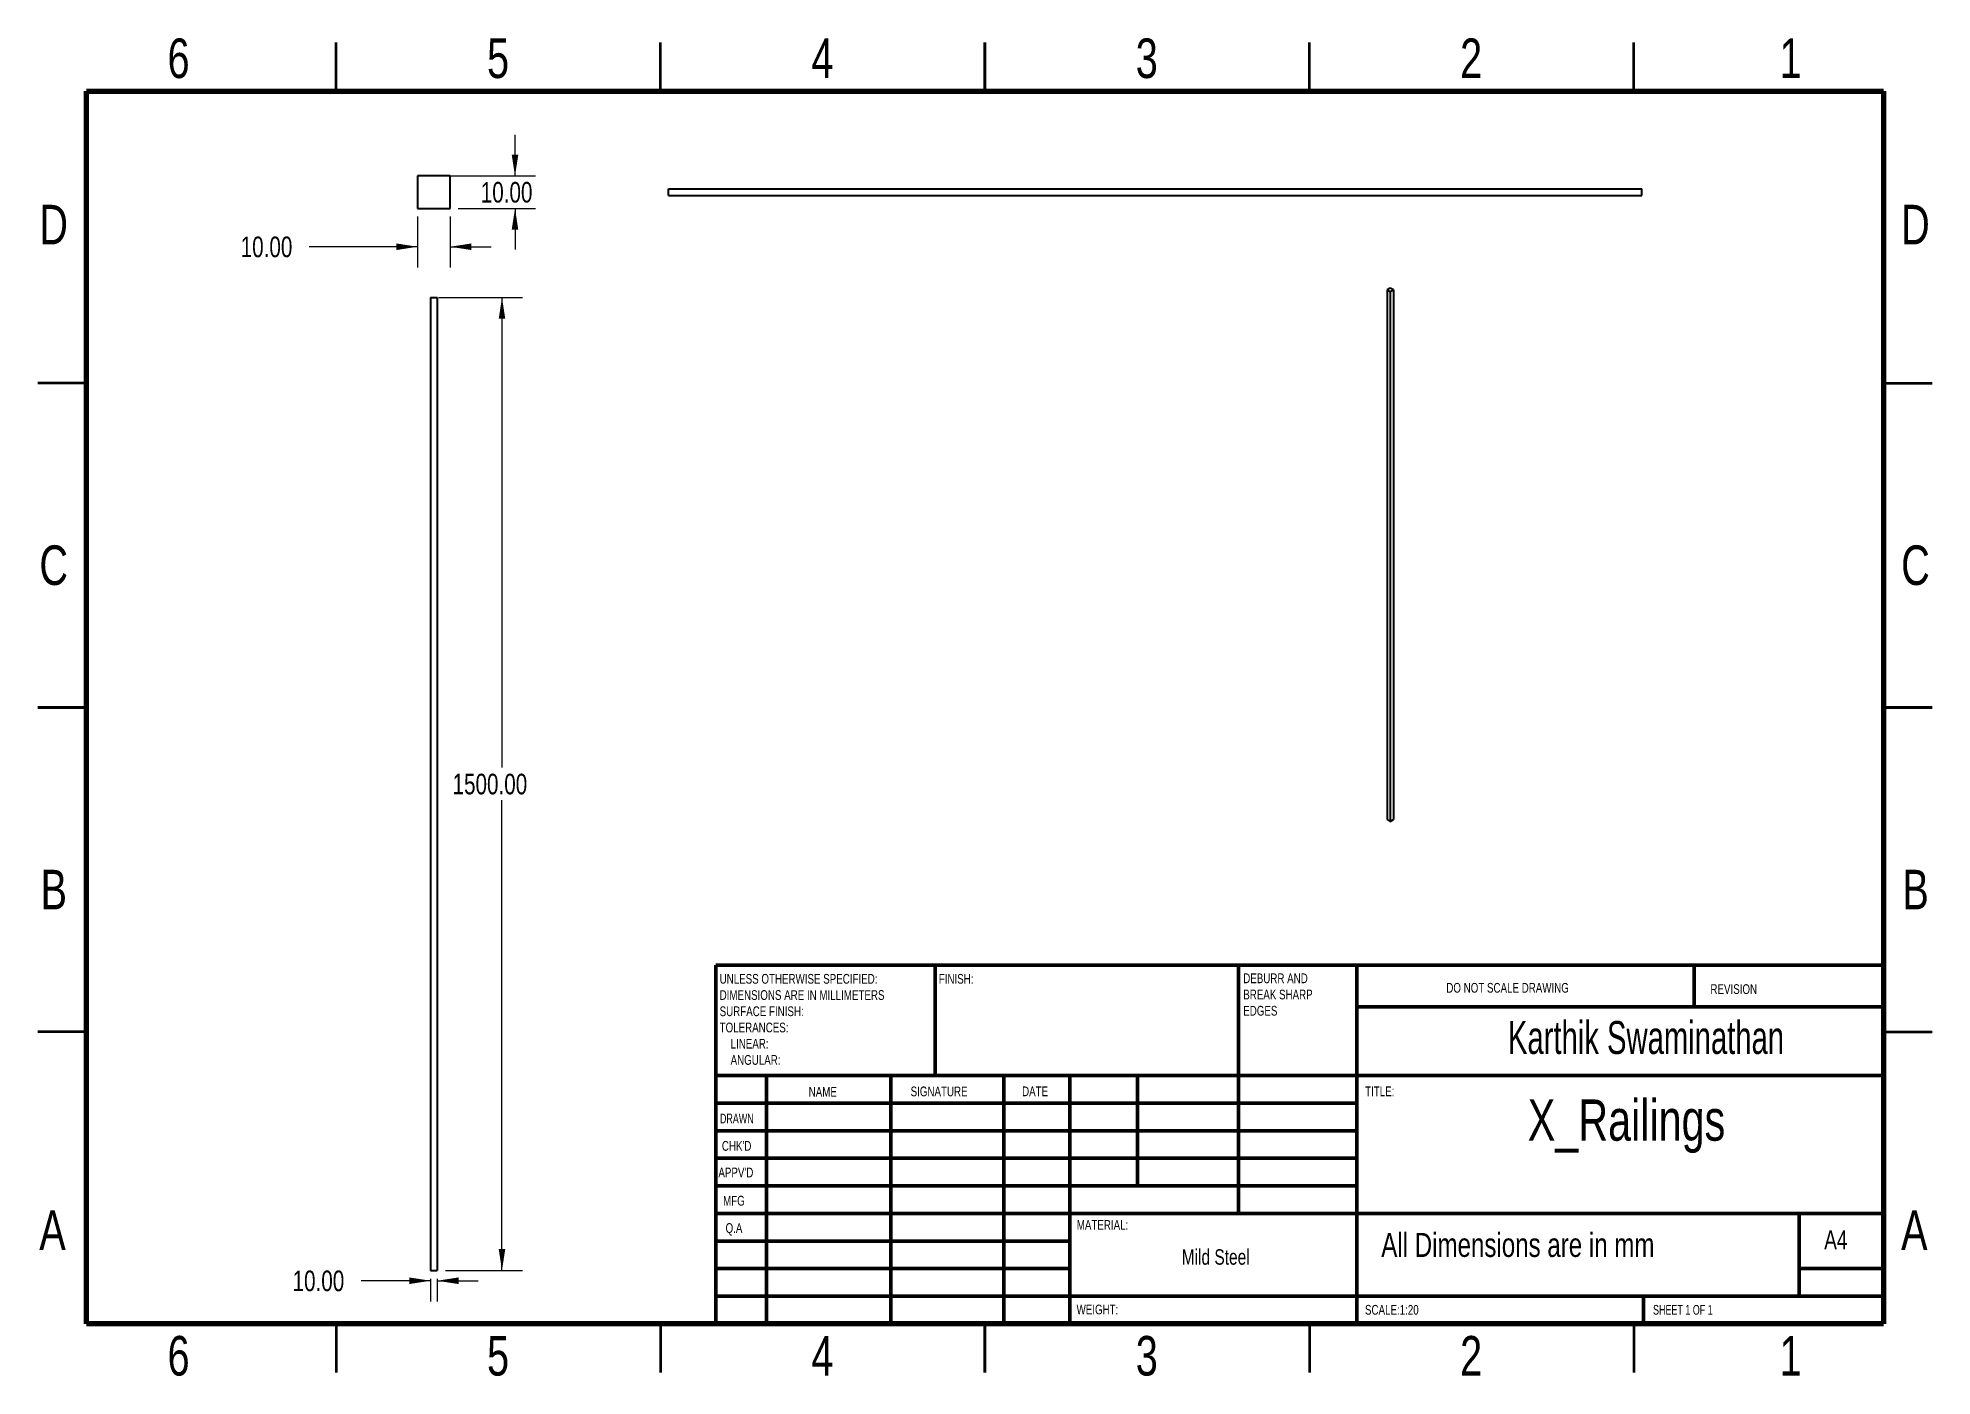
# Model space of a CAD drawing. Header units: millimetres. Extents: x 2 to 294, y 2 to 208.
import ezdxf

# ---------------------------------------------------------------- set-up
doc = ezdxf.new("R2010")
doc.units = ezdxf.units.MM
doc.styles.add('SLDTEXTSTYLE0', font='TXT', dxfattribs={"width": 0.75})
doc.styles.add('SLDTEXTSTYLE1', font='TXT', dxfattribs={"width": 0.686449})
doc.styles.add('SLDTEXTSTYLE2', font='TXT', dxfattribs={"width": 0.6875})
doc.styles.add('SLDTEXTSTYLE3', font='TXT', dxfattribs={"width": 0.663})
doc.dimstyles.new('SLDDIMSTYLE0', dxfattribs={"dimtxt": 3.175, "dimasz": 3.302, "dimexe": 0, "dimexo": 0.0625, "dimgap": 0.79375, "dimtad": 0, "dimtih": 1, "dimtoh": 1, "dimlfac": 2, "dimrnd": 1e-09, "dimzin": 4, "dimdsep": 46, "dimtxsty": 'SLDTEXTSTYLE0', "dimsah": 1, "dimcen": 0.09, "dimadec": 0, "dimazin": 1, "dimtfac": 1, "dimtmove": 0, "dimatfit": 0, "dimfxl": 0, "dimfrac": 2, "dimtolj": 1, "dimtzin": 12, "dimarcsym": 0})
doc.dimstyles.new('SLDDIMSTYLE1', dxfattribs={"dimtxt": 3.175, "dimasz": 3.302, "dimexe": 0, "dimexo": 0.0625, "dimgap": 0.79375, "dimtad": 0, "dimtih": 1, "dimtoh": 1, "dimlfac": 10, "dimrnd": 1e-09, "dimzin": 4, "dimdsep": 46, "dimtxsty": 'SLDTEXTSTYLE0', "dimsah": 1, "dimcen": 0.09, "dimadec": 0, "dimazin": 1, "dimtfac": 1, "dimtmove": 0, "dimatfit": 0, "dimfxl": 0, "dimfrac": 2, "dimtolj": 1, "dimtzin": 12, "dimarcsym": 0})
doc.dimstyles.new('SLDDIMSTYLE2', dxfattribs={"dimtxt": 3.175, "dimasz": 3.302, "dimexe": 0, "dimexo": 0.0625, "dimgap": 0.79375, "dimtad": 0, "dimtih": 1, "dimtoh": 1, "dimlfac": 10, "dimrnd": 1e-09, "dimzin": 4, "dimdsep": 46, "dimtxsty": 'SLDTEXTSTYLE0', "dimsah": 1, "dimcen": 0.09, "dimadec": 0, "dimazin": 1, "dimtfac": 1, "dimtofl": 0, "dimtmove": 0, "dimatfit": 3, "dimfxl": 0, "dimfrac": 2, "dimtolj": 1, "dimtzin": 12, "dimarcsym": 0})

# ---------------------------------------------------------------- blocks, each defined once
blk = doc.blocks.new('SW_NOTE_0')
at = {"color": 0, "linetype": 'Continuous', "lineweight": 0, "char_height": 1.5, "attachment_point": 1, "style": 'SLDTEXTSTYLE0'}
for s, insert in [('UNLESS OTHERWISE SPECIFIED:', (0, 1.93)), ('DIMENSIONS ARE IN MILLIMETERS', (0, -0.57)), ('TOLERANCES:', (0, -5.57)), ('SURFACE FINISH:', (0, -3.07)), ('LINEAR:', (1.69, -8.07)), ('ANGULAR:', (1.69, -10.57))]:
    blk.add_mtext(s, dxfattribs=dict(at, insert=insert))
blk = doc.blocks.new('SW_NOTE_0_1')
at = {"color": 0, "linetype": 'Continuous', "lineweight": 0, "char_height": 1.5, "attachment_point": 1, "style": 'SLDTEXTSTYLE0'}
for s, insert in [('DEBURR AND', (0, 1.93)), ('BREAK SHARP', (0, -0.57)), ('EDGES', (0, -3.07))]:
    blk.add_mtext(s, dxfattribs=dict(at, insert=insert))
blk = doc.blocks.new('_D')
at = {"color": 7, "linetype": 'Continuous', "lineweight": 0}
for p, q in [((61.04, 180.65), (61.04, 172.83)), ((66.04, 180.65), (66.04, 172.83)), ((61.04, 176.01), (44.32, 176.01)), ((66.04, 176.01), (72.39, 176.01))]:
    blk.add_line(p, q, dxfattribs=at)
at = {"color": 7, "linetype": 'Continuous', "lineweight": 18}
for points in [[(61.04, 176.01), (57.74, 176.52), (57.74, 175.5)], [(66.04, 176.01), (69.34, 175.5), (69.34, 176.52)]]:
    blk.add_solid(points, dxfattribs=at)
at = {"color": 7, "linetype": 'Continuous', "lineweight": 18, "insert": (33.76, 177.58), "char_height": 3.175, "attachment_point": 1, "style": 'SLDTEXTSTYLE0'}
blk.add_mtext('10.00', dxfattribs=at)
blk = doc.blocks.new('_D_1')
at = {"color": 7, "linetype": 'Continuous', "lineweight": 0}
for p, q in [((76.05, 186.92), (76.05, 193.27)), ((62.31, 186.92), (79.22, 186.92)), ((67.31, 181.92), (79.22, 181.92)), ((76.05, 181.92), (76.05, 175.57))]:
    blk.add_line(p, q, dxfattribs=at)
at = {"color": 7, "linetype": 'Continuous', "lineweight": 18}
for points in [[(76.05, 186.92), (76.56, 190.22), (75.54, 190.22)], [(76.05, 181.92), (75.54, 178.62), (76.56, 178.62)]]:
    blk.add_solid(points, dxfattribs=at)
at = {"color": 7, "linetype": 'Continuous', "lineweight": 18, "insert": (70.77, 186), "char_height": 3.175, "attachment_point": 1, "style": 'SLDTEXTSTYLE0'}
blk.add_mtext('10.00', dxfattribs=at)
blk = doc.blocks.new('_D_2')
at = {"color": 7, "linetype": 'Continuous', "lineweight": 0}
for p, q in [((63.04, 16.63), (52.32, 16.63)), ((63.04, 16.94), (63.04, 13.45)), ((64.04, 16.94), (64.04, 13.45)), ((64.04, 16.63), (70.39, 16.63))]:
    blk.add_line(p, q, dxfattribs=at)
at = {"color": 7, "linetype": 'Continuous', "lineweight": 18}
for points in [[(63.04, 16.63), (59.74, 17.14), (59.74, 16.12)], [(64.04, 16.63), (67.34, 16.12), (67.34, 17.14)]]:
    blk.add_solid(points, dxfattribs=at)
at = {"color": 7, "linetype": 'Continuous', "lineweight": 18, "insert": (41.76, 18.2), "char_height": 3.175, "attachment_point": 1, "style": 'SLDTEXTSTYLE0'}
blk.add_mtext('10.00', dxfattribs=at)
blk = doc.blocks.new('_D_3')
at = {"color": 7, "linetype": 'Continuous', "lineweight": 0}
for p, q in [((64.31, 168.21), (77.22, 168.21)), ((74.04, 168.21), (74.04, 95.73)), ((74.04, 18.21), (74.04, 90.69)), ((65.31, 18.21), (77.22, 18.21))]:
    blk.add_line(p, q, dxfattribs=at)
at = {"color": 7, "linetype": 'Continuous', "lineweight": 18}
for points in [[(74.04, 168.21), (73.54, 164.9), (74.55, 164.9)], [(74.04, 18.21), (74.55, 21.51), (73.54, 21.51)]]:
    blk.add_solid(points, dxfattribs=at)
at = {"color": 7, "linetype": 'Continuous', "lineweight": 18, "insert": (66.42, 94.78), "char_height": 3.175, "attachment_point": 1, "style": 'SLDTEXTSTYLE0'}
blk.add_mtext('1500.00', dxfattribs=at)

msp = doc.modelspace()

# ---------------------------------------------------------------- linework, layer by layer
at = {"color": 7, "linetype": 'Continuous', "lineweight": 35}
for p, q in [((48.5, 200), (48.5, 207.5)), ((98.5, 200), (98.5, 207.5)), ((148.5, 207.5), (148.5, 200)), ((148.5, 200), (148.5, 207.5)), ((198.5, 200), (198.5, 207.5)), ((248.5, 200), (248.5, 207.5)), ((10, 155), (2.5, 155)), ((287, 155), (294.5, 155)), ((2.5, 105), (10, 105)), ((10, 105), (2.5, 105)), ((294.5, 105), (287, 105)), ((287, 105), (294.5, 105)), ((10, 55), (2.5, 55)), ((287, 55), (294.5, 55)), ((48.5, 10), (48.5, 2.5)), ((98.5, 10), (98.5, 2.5)), ((148.5, 2.5), (148.5, 10)), ((148.5, 10), (148.5, 2.5)), ((198.5, 10), (198.5, 2.5)), ((248.5, 10), (248.5, 2.5))]:
    msp.add_line(p, q, dxfattribs=at)
at = {"color": 7, "linetype": 'Continuous', "lineweight": 70}
for p, q in [((10, 10), (10, 200)), ((10, 200), (287, 200)), ((287, 200), (287, 10)), ((287, 10), (10, 10))]:
    msp.add_line(p, q, dxfattribs=at)
at = {"color": 7, "linetype": 'Continuous', "lineweight": 25}
for p, q in [((61.042, 186.9225), (61.042, 181.9225)), ((66.042, 186.9225), (61.042, 186.9225)), ((66.042, 181.9225), (66.042, 186.9225)), ((99.7335, 183.9225), (99.7335, 184.9225)), ((99.7335, 184.9225), (249.7335, 184.9225)), ((249.7335, 183.9225), (249.7335, 184.9225)), ((61.042, 181.9225), (66.042, 181.9225)), ((99.7335, 183.9225), (249.7335, 183.9225)), ((210.9745, 169.6386), (210.5031, 169.3665)), ((210.5031, 169.3665), (210.9745, 169.0944)), ((210.5031, 169.3665), (210.5031, 87.7124)), ((211.446, 169.3665), (210.9745, 169.6386)), ((210.9745, 169.0944), (211.446, 169.3665)), ((211.446, 169.3665), (211.446, 87.7124)), ((63.042, 168.207), (63.042, 18.207)), ((63.042, 168.207), (64.042, 168.207)), ((64.042, 168.207), (64.042, 18.207)), ((210.9745, 169.0944), (210.9745, 87.4403)), ((210.5031, 87.7124), (210.9745, 87.4403)), ((210.9745, 87.4403), (211.446, 87.7124)), ((63.042, 18.207), (64.042, 18.207))]:
    msp.add_line(p, q, dxfattribs=at)
at = {"color": 7, "linetype": 'Continuous', "lineweight": 50}
for p, q in [((107, 65.25), (287, 65.25)), ((107, 65.25), (107, 10)), ((140.8, 48.25), (140.8, 65.25)), ((187.6, 65.25), (187.6, 27)), ((205.8, 65.25), (205.8, 10)), ((257.8, 58.875), (257.8, 65.25)), ((287, 58.875), (205.8, 58.875)), ((287, 48.25), (107, 48.25)), ((114.8, 48.25), (114.8, 10)), ((133.991, 48.25), (133.991, 10)), ((151.3989, 48.25), (151.3989, 10)), ((161.6, 10), (161.6, 48.25)), ((172, 31.25), (172, 48.25)), ((205.8, 44), (107, 44)), ((205.8, 39.75), (107, 39.75)), ((205.8, 35.5), (107, 35.5)), ((205.8, 31.25), (107, 31.25)), ((161.6, 27), (107, 27)), ((161.6, 27), (287, 27)), ((274, 14.25), (274, 27)), ((161.6, 22.7499), (107, 22.7499)), ((161.6, 18.5), (107, 18.5)), ((287, 18.5), (274, 18.5)), ((107, 14.25), (287, 14.25)), ((250, 10), (250, 14.25))]:
    msp.add_line(p, q, dxfattribs=at)

# ---------------------------------------------------------------- block references
at = {"color": 7, "linetype": 'Continuous', "lineweight": 0}
for name, p in [('SW_NOTE_0', (107.5937, 61.9874)), ('SW_NOTE_0_1', (188.3092, 62.0695))]:
    msp.add_blockref(name, p, dxfattribs=at)

# ---------------------------------------------------------------- texts
for s, insert, char_height, attachment_point, style in [('6', (24.1886, 208.1137), 6.096, 2, 'SLDTEXTSTYLE0'), ('5', (73.4386, 208.1137), 6.096, 2, 'SLDTEXTSTYLE0'), ('4', (123.4386, 208.1137), 6.096, 2, 'SLDTEXTSTYLE0'), ('3', (173.4386, 208.1137), 6.096, 2, 'SLDTEXTSTYLE0'), ('2', (223.4386, 208.1137), 6.096, 2, 'SLDTEXTSTYLE0'), ('1', (272.6886, 208.1137), 6.096, 2, 'SLDTEXTSTYLE0'), ('D', (4.9302, 182.4757), 6.096, 2, 'SLDTEXTSTYLE0'), ('D', (291.9302, 182.4757), 6.096, 2, 'SLDTEXTSTYLE0'), ('C', (4.9365, 129.9757), 6.096, 2, 'SLDTEXTSTYLE0'), ('C', (291.9365, 129.9757), 6.096, 2, 'SLDTEXTSTYLE0'), ('B', (4.9534, 79.9757), 6.096, 2, 'SLDTEXTSTYLE0'), ('B', (291.9534, 79.9757), 6.096, 2, 'SLDTEXTSTYLE0'), ('FINISH:', (141.3713, 63.9193), 1.5, 1, 'SLDTEXTSTYLE0'), ('DO NOT SCALE DRAWING', (219.6146, 62.533), 1.5, 1, 'SLDTEXTSTYLE0'), ('REVISION', (260.3276, 62.3349), 1.5, 1, 'SLDTEXTSTYLE0'), ('Karthik Swaminathan', (250.3972, 56.6686), 5.08, 2, 'SLDTEXTSTYLE3'), ('NAME', (121.3222, 46.5015), 1.5, 1, 'SLDTEXTSTYLE0'), ('SIGNATURE', (137.0336, 46.5618), 1.5, 1, 'SLDTEXTSTYLE0'), ('DATE', (154.2147, 46.5762), 1.5, 1, 'SLDTEXTSTYLE0'), ('TITLE:', (207.0902, 46.5762), 1.5, 1, 'SLDTEXTSTYLE0'), ('X_Railings', (247.3886, 44.5717), 6.35, 2, 'SLDTEXTSTYLE0'), ('DRAWN', (107.6434, 42.3848), 1.5, 1, 'SLDTEXTSTYLE1'), ("CHK'D", (107.9392, 38.1619), 1.5, 1, 'SLDTEXTSTYLE0'), ("APPV'D", (107.4017, 34.0659), 1.5, 1, 'SLDTEXTSTYLE0'), ('MFG', (108.124, 29.7158), 1.5, 1, 'SLDTEXTSTYLE0'), ('A', (4.7566, 27.4757), 6.096, 2, 'SLDTEXTSTYLE0'), ('A', (291.7566, 27.4757), 6.096, 2, 'SLDTEXTSTYLE0'), ('Q.A', (108.509, 25.5047), 1.5, 1, 'SLDTEXTSTYLE0'), ('MATERIAL:', (162.6459, 25.9861), 1.5, 1, 'SLDTEXTSTYLE0'), ('All Dimensions are in mm', (209.5846, 24.0076), 3.704167, 1, 'SLDTEXTSTYLE0'), ('A4', (277.8712, 24.4064), 2.91042, 1, 'SLDTEXTSTYLE0'), ('Mild Steel', (184.0624, 21.4856), 2.38125, 2, 'SLDTEXTSTYLE0'), ('WEIGHT:', (162.6178, 12.9493), 1.4986, 1, 'SLDTEXTSTYLE0'), ('SCALE:1:20', (207.074, 12.9001), 1.5, 1, 'SLDTEXTSTYLE0'), ('SHEET 1 OF 1', (251.4783, 12.9001), 1.5, 1, 'SLDTEXTSTYLE2'), ('6', (24.1886, 8.1137), 6.096, 2, 'SLDTEXTSTYLE0'), ('5', (73.4386, 8.1137), 6.096, 2, 'SLDTEXTSTYLE0'), ('4', (123.4386, 8.1137), 6.096, 2, 'SLDTEXTSTYLE0'), ('3', (173.4386, 8.1137), 6.096, 2, 'SLDTEXTSTYLE0'), ('2', (223.4386, 8.1137), 6.096, 2, 'SLDTEXTSTYLE0'), ('1', (272.6886, 8.1137), 6.096, 2, 'SLDTEXTSTYLE0')]:
    msp.add_mtext(s, dxfattribs=dict(at, insert=insert, char_height=char_height, attachment_point=attachment_point, style=style))

# ---------------------------------------------------------------- dimensions: what is measured, and where the dimension line sits
at = {"color": 7, "linetype": 'Continuous', "lineweight": 18}
for base, p1, p2, dimstyle, picture, middle in [((76.047, 186.9225), (66.042, 181.9225), (61.042, 186.9225), 'SLDDIMSTYLE0', '_D_1', (76.047, 184.4225)), ((74.043, 168.207), (64.042, 18.207), (63.042, 168.207), 'SLDDIMSTYLE2', '_D_3', (74.043, 93.207))]:
    dim = msp.add_linear_dim(base=base, p1=p1, p2=p2, angle=90, dimstyle=dimstyle, dxfattribs=at)
    dim.commit()
    dim.dimension.update_dxf_attribs({"geometry": picture, "text_midpoint": middle, "dimtype": 160})
for base, p1, p2, dimstyle, picture, middle in [((66.042, 176.0089), (61.042, 181.9225), (66.042, 181.9225), 'SLDDIMSTYLE0', '_D', (39.042, 176.0089)), ((64.042, 16.6296), (63.042, 18.207), (64.042, 18.207), 'SLDDIMSTYLE1', '_D_2', (47.042, 16.6296))]:
    dim = msp.add_linear_dim(base=base, p1=p1, p2=p2, dimstyle=dimstyle, dxfattribs=at)
    dim.commit()
    dim.dimension.update_dxf_attribs({"geometry": picture, "text_midpoint": middle, "dimtype": 160})

doc.saveas('drawing.dxf')
